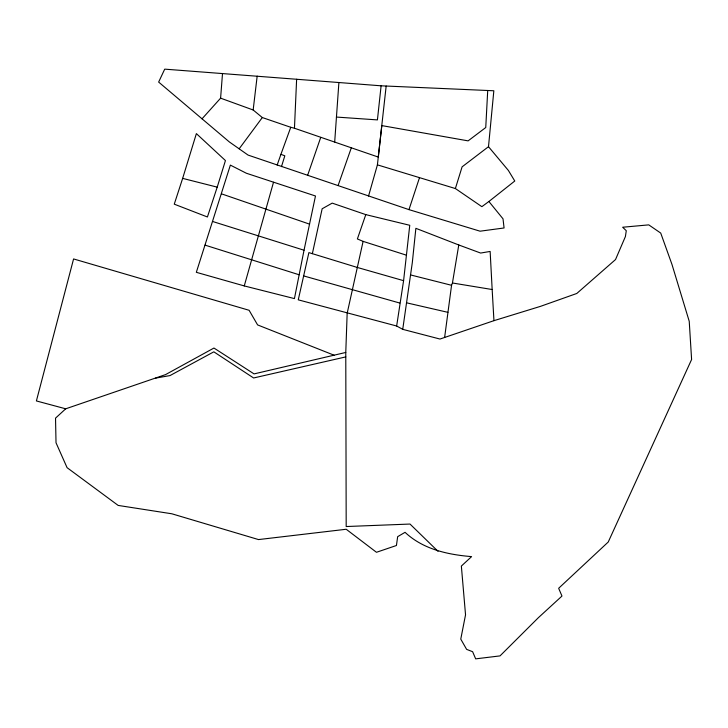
<?xml version="1.0" encoding="UTF-8"?>
<svg xmlns="http://www.w3.org/2000/svg" width="728" height="728" viewBox="0 0 728 728"><rect width="100%" height="100%" fill="white"/><g stroke="black" fill="none" stroke-linecap="round" stroke-linejoin="round"><path stroke-width="1.09" d="M345.773 352.452L347.165 313.286L363.099 241.368L357.384 238.948L365.793 214.624L409.755 225.289L403.594 280.671L396.651 326.007L402.73 329.338L439.976 339.048L493.948 320.666L540.531 306.342L576.785 293.475L615.524 259.559L625.407 236.554L626.28 230.721L622.658 227.236L648.766 224.87L660.724 233.078L671.971 264.428L689.234 321.312L691.6 359.505L608.235 542.023L558.649 588.297L561.98 596.05L538.347 617.717L500.027 655.892L475.666 658.858L472.609 651.697L466.621 649.367L460.769 639.12L465.538 614.823L461.361 566.065L471.598 556.611C447.729 554.672 423.068 549.267 405.059 532.323L397.661 536.663L396.432 545.5L376.467 552.288L346.2 529.256L258.522 539.575L171.835 513.786L118.163 505.423L67.076 467.667L56.02 442.77L55.528 418.136L65.711 408.808L165.547 374.611L213.959 348.039L254.054 373.901L345.773 352.452L346.191 526.535L410.01 524.051L438.029 551.333M488.898 201.501L514.769 181.017L508.39 170.461L488.497 146.692L493.839 90.773L487.715 90.5L485.749 127.537L468.113 140.868L381.818 125.598L378.287 157.075L294.458 128.237L296.624 79.261L164.719 69.142L158.649 82.073L229.329 141.924L248.066 155.082L408.972 209.628L480.07 231.195L504.076 227.973L503.012 218.828L488.898 201.501L481.863 206.67L455.382 188.543L377.413 164.856L386.168 86.059M334.689 142.006L338.893 82.528L296.624 79.261M202.038 118.81L220.602 98.162L222.513 73.446M487.715 90.5L381.108 85.813L377.423 119.902L336.418 117.062M239.184 148.794L262.317 117.545L253.162 109.983L257.175 76.131M444.626 337.455L451.56 285.294L452.443 282.992L458.776 244.972L415.87 228.319L412.312 262.644L402.73 329.338M304.031 250.223L294.43 298.598L244.262 285.922L196.333 272.317L230.367 165.11L246.301 173.219L315.479 195.996L304.031 250.223L212.658 221.494M403.594 280.671L357.084 267.385L308.89 252.607L298.262 299.836L396.651 326.007M312.358 253.672L322.149 208.781L332.205 203.121L365.793 214.624M273.51 182.255L244.262 285.922M368.541 196.059L377.413 164.856M182.655 178.378L196.378 133.615L225.443 160.56L217.208 187.142L207.416 216.98L174.265 204.168L182.655 178.378L217.208 187.142M281.472 166.657L284.821 155.81L280.917 154.327L290.754 127.291L294.458 128.237M455.382 188.543L462.098 166.849L488.497 146.692M408.972 209.628L419.492 177.705M307.562 175.494L320.72 137.419M277.159 165.047L280.917 154.327M338.111 185.494L351.333 147.766M345.782 356.902L253.608 377.978L213.832 351.833L170.006 375.575L155.583 378.114M338.893 82.528L381.108 85.813M452.443 282.992L492.164 289.526L493.948 320.666M406.533 302.812L447.893 312.33M410.546 274.929L451.56 285.294M65.711 408.808L36.4 400.937L73.583 258.941L249.103 310.283L257.603 324.916L334.052 355.191M303.485 275.866L399.763 303.039M299.163 274.784L205.087 245.136M363.099 241.368L406.361 255.164M309.591 224.151L221.594 193.876M290.754 127.291L262.317 117.545M220.602 98.162L253.162 109.983M458.776 244.972L480.635 253.053L490.144 251.442L492.164 289.526"/></g></svg>
